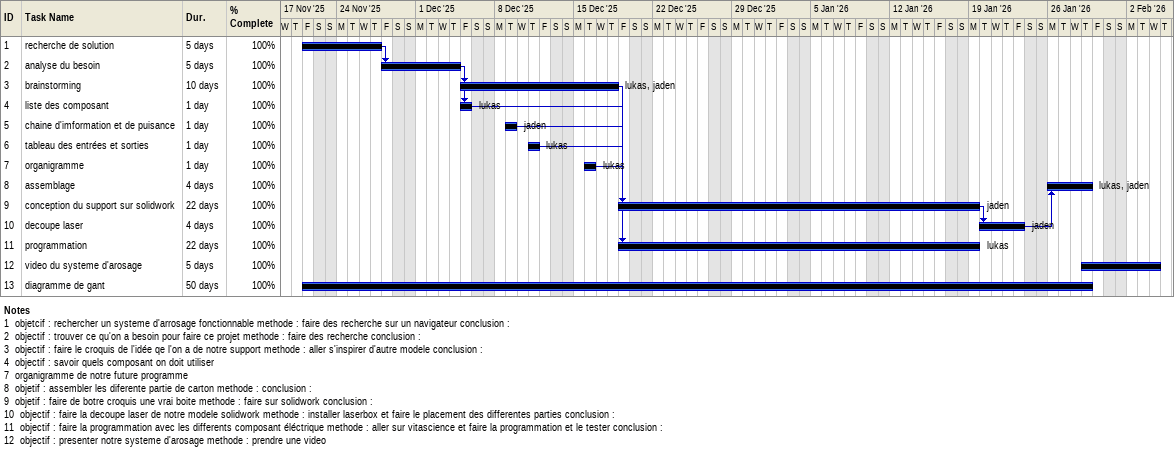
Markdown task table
| ID | Task | Duration | Start | Finish | Predecessors | Resources | % complete |
|---|---|---|---|---|---|---|---|
| 1 | recherche de solution | 5d | 2025-11-21 | 2025-11-27 |  |  | 100 |
| 2 | analyse du besoin | 5d | 2025-11-28 | 2025-12-04 | 1 |  | 100 |
| 3 | brainstorming | 10d | 2025-12-05 | 2025-12-18 | 2 | lukas, jaden | 100 |
| 4 | liste des composant | 1d | 2025-12-05 | 2025-12-05 | 2 | lukas | 100 |
| 5 | chaine d'imformation et de puisance | 1d | 2025-12-09 | 2025-12-09 |  | jaden | 100 |
| 6 | tableau des entrées et sorties | 1d | 2025-12-11 | 2025-12-11 |  | lukas | 100 |
| 7 | organigramme | 1d | 2025-12-16 | 2025-12-16 |  | lukas | 100 |
| 8 | assemblage | 4d | 2026-01-26 | 2026-01-29 | 10 | lukas, jaden | 100 |
| 9 | conception du support sur solidwork | 22d | 2025-12-19 | 2026-01-19 | 3, 4, 5, 6, 7 | jaden | 100 |
| 10 | decoupe laser | 4d | 2026-01-20 | 2026-01-23 | 9 | jaden | 100 |
| 11 | programmation | 22d | 2025-12-19 | 2026-01-19 | 3 | lukas | 100 |
| 12 | video du systeme d'arosage | 5d | 2026-01-29 | 2026-02-04 |  |  | 100 |
| 13 | diagramme de gant | 50d | 2025-11-21 | 2026-01-29 |  |  | 100 |

Notes
- 1: objetcif : rechercher un systeme d'arrosage fonctionnable methode : faire des recherche sur un navigateur conclusion :
- 2: objectif : trouver ce qu'on a besoin pour faire ce projet methode : faire des recherche conclusion :
- 3: objectif : faire le croquis de l'idée qe l'on a de notre support methode : aller s'inspirer d'autre modele conclusion :
- 4: objectif : savoir quels composant on doit utiliser
- 7: organigramme de notre future programme
- 8: objetif : assembler les diferente partie de carton methode : conclusion :
- 9: objetif : faire de botre croquis une vrai boite methode : faire sur solidwork conclusion :
- 10: objectif : faire la decoupe laser de notre modele solidwork methode : installer laserbox et faire le placement des differentes parties conclusion :
- 11: objectif : faire la programmation avec les differents composant éléctrique methode : aller sur vitascience et faire la programmation et le tester conclusion :
- 12: objectif : presenter notre systeme d'arosage methode : prendre une video
